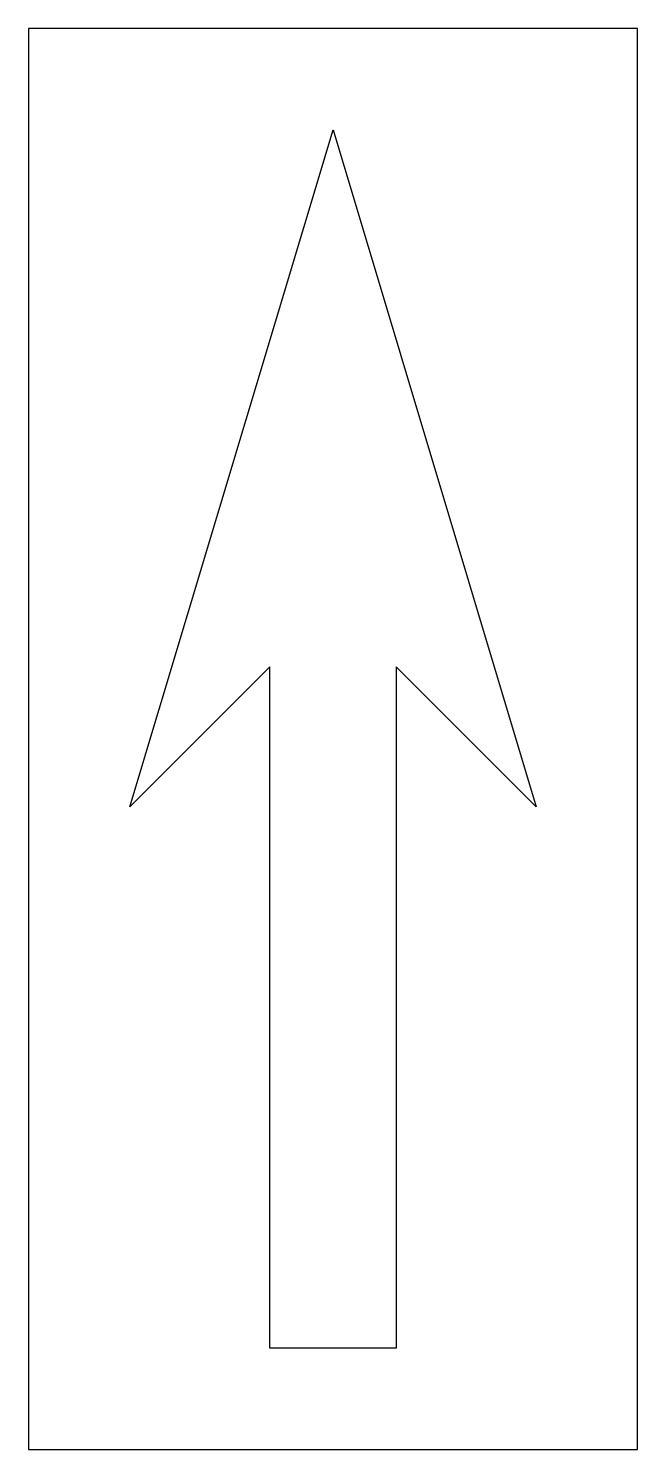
# Model space of a CAD drawing. Extents: x 0 to 36, y 0 to 84.
import ezdxf

# ---------------------------------------------------------------- set-up
doc = ezdxf.new("R2010")
doc.units = 0
doc.layers.add('CUT', color=7, linetype='Continuous')
doc.layers.add('OUTSIDE', color=1, linetype='Continuous')

msp = doc.modelspace()

# ---------------------------------------------------------------- linework, layer by layer
at = {"layer": 'CUT'}
msp.add_lwpolyline([(14.2667, 6), (14.2667, 46.2667), (6, 38), (18, 78), (30, 38), (21.7333, 46.2667), (21.7333, 6)], close=True, dxfattribs=at)
at = {"layer": 'OUTSIDE'}
msp.add_lwpolyline([(0, 0), (36, 0), (36, 84), (0, 84)], close=True, dxfattribs=at)

doc.saveas('drawing.dxf')
